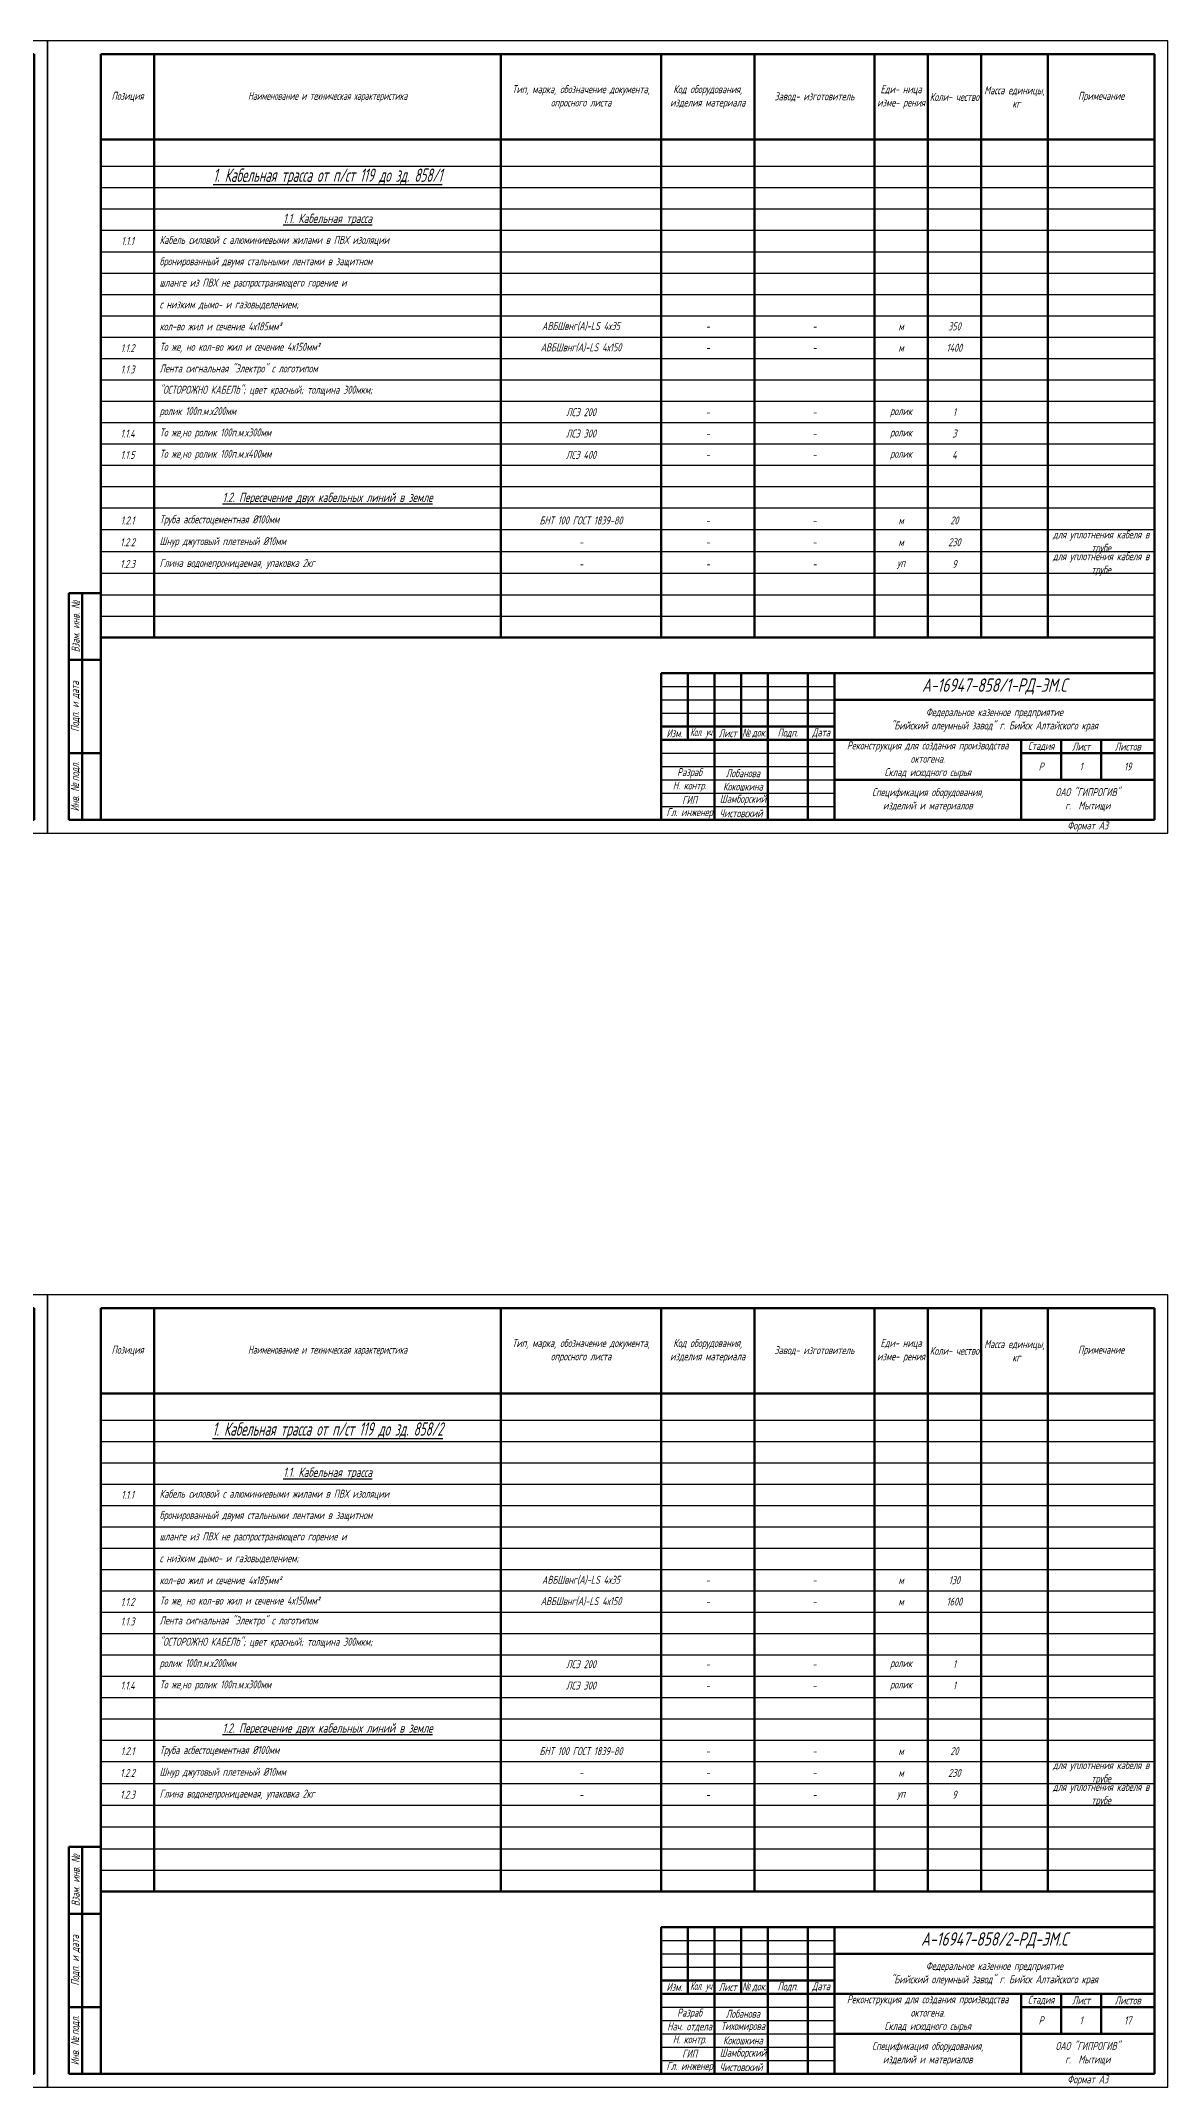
# Model space of a CAD drawing. Header units: millimetres. Extents: x -10490 to 5162, y -5053 to 76.
# Drawn here: x -2821 to -2401, y -814 to -47 of the extents above; entities that cross this region are included whole.
import ezdxf

# ---------------------------------------------------------------- set-up
doc = ezdxf.new("R2010")
doc.units = ezdxf.units.MM
for name, color, linetype, lineweight in [('Рамка толстая', 7, 'Continuous', 60), ('Рамка тонкая', 5, 'Continuous', 25), ('Спецификация', 9, 'Continuous', 25), ('Штампы', 252, 'Continuous', 25)]:
    doc.layers.add(name, color=color, linetype=linetype, lineweight=lineweight)
doc.styles.add('SIMPLEX', font='simplex.shx', dxfattribs={"width": 0.7, "oblique": 15})

# ---------------------------------------------------------------- blocks, each defined once
blk = doc.blocks.new('A$C64336E77')
at = {"layer": 'Рамка толстая'}
for p, q in [((20, 5), (20, 292)), ((20, 292), (415, 292)), ((415, 292), (415, 5)), ((20, 5), (415, 5))]:
    blk.add_line(p, q, dxfattribs=at)
at = {"layer": 'Рамка тонкая'}
for p, q in [((0, 297), (0, 0)), ((420, 297), (0, 297)), ((420, 0), (420, 297)), ((0, 0), (420, 0))]:
    blk.add_line(p, q, dxfattribs=at)

msp = doc.modelspace()

# ---------------------------------------------------------------- linework, layer by layer
at = {"layer": 'Спецификация', "lineweight": 60}
for p, q in [((-2798.04361, -52.14683), (-2403.04361, -52.14683)), ((-2798.04361, -52.14683), (-2798.04361, -270.8135)), ((-2778.04361, -52.14683), (-2778.04361, -270.8135)), ((-2648.04361, -52.14683), (-2648.04361, -270.8135)), ((-2588.04361, -52.14683), (-2588.04361, -270.8135)), ((-2553.04361, -52.14683), (-2553.04361, -270.8135)), ((-2508.04361, -52.14683), (-2508.04361, -270.8135)), ((-2488.04361, -52.14683), (-2488.04361, -270.8135)), ((-2468.04361, -52.14683), (-2468.04361, -270.8135)), ((-2443.04361, -52.14683), (-2443.04361, -270.8135)), ((-2403.04361, -52.14683), (-2403.04361, -270.8135)), ((-2798.04361, -84.14683), (-2403.04361, -84.14683)), ((-2798.04361, -270.8135), (-2403.04361, -270.8135)), ((-2798.04361, -522.14684), (-2403.04361, -522.14684)), ((-2798.04361, -522.14684), (-2798.04361, -740.81351)), ((-2778.04361, -522.14684), (-2778.04361, -740.81351)), ((-2648.04361, -522.14684), (-2648.04361, -740.81351)), ((-2588.04361, -522.14684), (-2588.04361, -740.81351)), ((-2553.04361, -522.14684), (-2553.04361, -740.81351)), ((-2508.04361, -522.14684), (-2508.04361, -740.81351)), ((-2488.04361, -522.14684), (-2488.04361, -740.81351)), ((-2468.04361, -522.14684), (-2468.04361, -740.81351)), ((-2443.04361, -522.14684), (-2443.04361, -740.81351)), ((-2403.04361, -522.14684), (-2403.04361, -740.81351)), ((-2798.04361, -554.14684), (-2403.04361, -554.14684)), ((-2798.04361, -740.81351), (-2403.04361, -740.81351))]:
    msp.add_line(p, q, dxfattribs=at)
at = {"layer": 'Спецификация', "color": 5}
for p, q in [((-2798.04361, -94.14683), (-2403.04361, -94.14683)), ((-2798.04361, -102.14683), (-2403.04361, -102.14683)), ((-2798.04361, -110.14683), (-2403.04361, -110.14683)), ((-2798.04361, -118.14683), (-2403.04361, -118.14683)), ((-2798.04361, -126.14683), (-2403.04361, -126.14683)), ((-2798.04361, -134.14683), (-2403.04361, -134.14683)), ((-2798.04361, -142.14683), (-2403.04361, -142.14683)), ((-2798.04361, -150.14683), (-2403.04361, -150.14683)), ((-2798.04361, -158.14683), (-2403.04361, -158.14683)), ((-2798.04361, -166.14683), (-2403.04361, -166.14683)), ((-2798.04361, -174.14683), (-2403.04361, -174.14683)), ((-2798.04361, -182.14683), (-2403.04361, -182.14683)), ((-2798.04361, -190.14683), (-2403.04361, -190.14683)), ((-2798.04361, -198.14683), (-2403.04361, -198.14683)), ((-2798.04361, -206.14683), (-2403.04361, -206.14683)), ((-2798.04361, -214.14683), (-2403.04361, -214.14683)), ((-2798.04361, -222.14683), (-2403.04361, -222.14683)), ((-2798.04361, -230.3135), (-2403.04361, -230.3135)), ((-2798.04361, -238.48017), (-2403.04361, -238.48017)), ((-2798.04361, -246.64683), (-2403.04361, -246.64683)), ((-2798.04361, -254.8135), (-2403.04361, -254.8135)), ((-2798.04361, -262.8135), (-2403.04361, -262.8135)), ((-2798.04361, -564.14684), (-2403.04361, -564.14684)), ((-2798.04361, -572.14684), (-2403.04361, -572.14684)), ((-2798.04361, -580.14684), (-2403.04361, -580.14684)), ((-2798.04361, -588.14684), (-2403.04361, -588.14684)), ((-2798.04361, -596.14684), (-2403.04361, -596.14684)), ((-2798.04361, -604.14684), (-2403.04361, -604.14684)), ((-2798.04361, -612.14684), (-2403.04361, -612.14684)), ((-2798.04361, -620.14684), (-2403.04361, -620.14684)), ((-2798.04361, -628.14684), (-2403.04361, -628.14684)), ((-2798.04361, -636.14684), (-2403.04361, -636.14684)), ((-2798.04361, -644.14684), (-2403.04361, -644.14684)), ((-2798.04361, -652.14684), (-2403.04361, -652.14684)), ((-2798.04361, -660.14684), (-2403.04361, -660.14684)), ((-2798.04361, -668.14684), (-2403.04361, -668.14684)), ((-2798.04361, -676.14684), (-2403.04361, -676.14684)), ((-2798.04361, -684.14684), (-2403.04361, -684.14684)), ((-2798.04361, -692.14684), (-2403.04361, -692.14684)), ((-2798.04361, -700.31351), (-2403.04361, -700.31351)), ((-2798.04361, -708.48017), (-2403.04361, -708.48017)), ((-2798.04361, -716.64684), (-2403.04361, -716.64684)), ((-2798.04361, -724.81351), (-2403.04361, -724.81351)), ((-2798.04361, -732.81351), (-2403.04361, -732.81351))]:
    msp.add_line(p, q, dxfattribs=at)
at = {"layer": 'Штампы', "lineweight": 60}
for p, q in [((-2810.04361, -339.14683), (-2810.04361, -254.14683)), ((-2810.04361, -254.14683), (-2798.04361, -254.14683)), ((-2805.04361, -339.14683), (-2805.04361, -254.14683)), ((-2798.04361, -339.14683), (-2798.04361, -254.14683)), ((-2810.04361, -279.14683), (-2798.04361, -279.14683)), ((-2588.04361, -284.14683), (-2403.04361, -284.14683)), ((-2588.04361, -284.14683), (-2588.04361, -339.14683)), ((-2578.04361, -284.14683), (-2578.04361, -309.14683)), ((-2568.04361, -284.14683), (-2568.04361, -339.14683)), ((-2558.04361, -284.14683), (-2558.04361, -309.14683)), ((-2548.04361, -284.14683), (-2548.04361, -339.14683)), ((-2533.04361, -284.14683), (-2533.04361, -339.14683)), ((-2523.04361, -284.14683), (-2523.04361, -339.14683)), ((-2523.04361, -294.14683), (-2403.04361, -294.14683)), ((-2588.04361, -304.14683), (-2523.04361, -304.14683)), ((-2810.04361, -314.14683), (-2798.04361, -314.14683)), ((-2588.04361, -309.14683), (-2403.04361, -309.14683)), ((-2453.04361, -309.14683), (-2453.04361, -339.14683)), ((-2453.04361, -314.14683), (-2403.04361, -314.14683)), ((-2438.04361, -309.14683), (-2438.04361, -324.14683)), ((-2423.04361, -309.14683), (-2423.04361, -324.14683)), ((-2523.04361, -324.14683), (-2403.04361, -324.14683)), ((-2810.04361, -339.14683), (-2798.04361, -339.14683)), ((-2810.04361, -809.14684), (-2810.04361, -724.14684)), ((-2810.04361, -724.14684), (-2798.04361, -724.14684)), ((-2805.04361, -809.14684), (-2805.04361, -724.14684)), ((-2798.04361, -809.14684), (-2798.04361, -724.14684)), ((-2810.04361, -749.14684), (-2798.04361, -749.14684)), ((-2588.04361, -754.14684), (-2403.04361, -754.14684)), ((-2588.04361, -754.14684), (-2588.04361, -809.14684)), ((-2578.04361, -754.14684), (-2578.04361, -779.14684)), ((-2568.04361, -754.14684), (-2568.04361, -809.14684)), ((-2558.04361, -754.14684), (-2558.04361, -779.14684)), ((-2548.04361, -754.14684), (-2548.04361, -809.14684)), ((-2533.04361, -754.14684), (-2533.04361, -809.14684)), ((-2523.04361, -754.14684), (-2523.04361, -809.14684)), ((-2523.04361, -764.14684), (-2403.04361, -764.14684)), ((-2588.04361, -774.14684), (-2523.04361, -774.14684)), ((-2588.04361, -779.14684), (-2403.04361, -779.14684)), ((-2453.04361, -779.14684), (-2453.04361, -809.14684)), ((-2438.04361, -779.14684), (-2438.04361, -794.14684)), ((-2423.04361, -779.14684), (-2423.04361, -794.14684)), ((-2810.04361, -784.14684), (-2798.04361, -784.14684)), ((-2453.04361, -784.14684), (-2403.04361, -784.14684)), ((-2523.04361, -794.14684), (-2403.04361, -794.14684)), ((-2810.04361, -809.14684), (-2798.04361, -809.14684))]:
    msp.add_line(p, q, dxfattribs=at)
at = {"layer": 'Штампы', "color": 5, "lineweight": 25}
for p, q in [((-2588.04361, -289.14683), (-2523.04361, -289.14683)), ((-2588.04361, -294.14683), (-2523.04361, -294.14683)), ((-2588.04361, -299.14683), (-2523.04361, -299.14683)), ((-2588.04361, -314.14683), (-2523.04361, -314.14683)), ((-2588.04361, -319.14683), (-2523.04361, -319.14683)), ((-2588.04361, -324.14683), (-2523.04361, -324.14683)), ((-2588.04361, -329.14683), (-2523.04361, -329.14683)), ((-2588.04361, -334.14683), (-2523.04361, -334.14683)), ((-2588.04361, -759.14684), (-2523.04361, -759.14684)), ((-2588.04361, -764.14684), (-2523.04361, -764.14684)), ((-2588.04361, -769.14684), (-2523.04361, -769.14684)), ((-2588.04361, -784.14684), (-2523.04361, -784.14684)), ((-2588.04361, -789.14684), (-2523.04361, -789.14684)), ((-2588.04361, -794.14684), (-2523.04361, -794.14684)), ((-2588.04361, -799.14684), (-2523.04361, -799.14684)), ((-2588.04361, -804.14684), (-2523.04361, -804.14684))]:
    msp.add_line(p, q, dxfattribs=at)

# ---------------------------------------------------------------- block references
for p in [(-3238.0436, -344.14683), (-2818.0436, -344.14683), (-3238.0436, -814.14683), (-2818.0436, -814.14683)]:
    msp.add_blockref('A$C64336E77', p)

# ---------------------------------------------------------------- texts
at = {"layer": 'Спецификация', "color": 2, "style": 'SIMPLEX'}
for s, insert, char_height, width, attachment_point in [('{\\C2;Позиция}', (-2788.04361, -68.14683), 3, 20, 5), ('{\\Fgost|c204;\\Q15;\\C2;Наименование и техническая характеристика}', (-2713.04361, -68.14683), 3, 130, 5), ('{\\C2;Тип, марка, обозначение документа, опросного листа}', (-2618.04361, -68.14683), 3, 60, 5), ('{\\C2;Код оборудования, изделия материала}', (-2570.54361, -68.14683), 3, 35, 5), ('{\\C2;Завод- изготовитель}', (-2530.54361, -68.14683), 3, 45, 5), ('{\\C2;Еди- ница изме- рения}', (-2498.04361, -68.14683), 3, 20, 5), ('{\\C2;Коли- чество}', (-2478.04361, -68.14683), 3, 20, 5), ('{\\C2;Масса единицы,  кг}', (-2455.54361, -68.14683), 3, 25, 5), ('{\\C2;Примечание}', (-2423.04361, -68.14683), 3, 40, 5), ('{\\W0.58;\\L1. Кабельная трасса от п/ст 119 до зд. 858/1}', (-2713.04361, -98.14683), 5, 126, 5), ('{\\L1.1. Кабельная трасса}', (-2713.04361, -114.14683), 3.5, 126, 5), ('1.1.1', (-2788.04361, -122.14683), 3, 20, 5), ('Кабель силовой с алюминиевыми жилами в ПВХ изоляции ', (-2776.04361, -122.14683), 3, 126, 4), ('бронированный двумя стальными лентами в защитном', (-2776.04361, -130.14683), 3, 126, 4), ('шланге из ПВХ не распространяющего горение и', (-2776.04361, -138.14683), 3, 126, 4), ('с низким дымо- и газовыделением; ', (-2776.04361, -146.14683), 3, 126, 4), ('кол-во жил и сечение 4х185мм²', (-2776.04361, -154.14683), 3, 126, 4), ('АВБШвнг(А)-LS 4х35', (-2618.04361, -154.14683), 3, 60, 5), ('350', (-2478.04361, -154.14683), 3, 20, 5), ('1.1.2', (-2788.04361, -162.3135), 3, 20, 5), ('То же, но кол-во жил и сечение 4х150мм²', (-2776.04361, -162.14683), 3, 126, 4), ('АВБШвнг(А)-LS 4х150', (-2618.04361, -162.14683), 3, 60, 5), ('-', (-2570.54361, -154.14683), 3, 35, 5), ('-', (-2530.54361, -154.14683), 3, 45, 5), ('м', (-2498.04361, -154.14683), 3, 20, 5), ('1400', (-2478.04361, -162.14683), 3, 20, 5), ('Лента сигнальная "Электро" с логотипом', (-2776.04361, -170.3135), 3, 126, 4), ('-', (-2570.54361, -162.14683), 3, 35, 5), ('-', (-2530.54361, -162.14683), 3, 45, 5), ('м', (-2498.04361, -162.14683), 3, 20, 5), ('1.1.3', (-2788.04361, -170.3135), 3, 20, 5), ('"ОСТОРОЖНО КАБЕЛЬ"; цвет красный; толщина 300мкм; ', (-2776.04361, -178.3135), 3, 126, 4), ('ролик 100п.м.х200мм', (-2776.04361, -186.3135), 3, 126, 4), ('ЛСЭ 200', (-2618.04361, -186.3135), 3, 60, 5), ('-', (-2570.54361, -186.3135), 3, 35, 5), ('-', (-2530.54361, -186.3135), 3, 45, 5), ('ролик', (-2498.04361, -186.3135), 3, 20, 5), ('1', (-2478.04361, -186.3135), 3, 20, 5), ('1.1.4', (-2788.04361, -194.3135), 3, 20, 5), ('То же,но ролик 100п.м.х300мм', (-2776.04361, -194.3135), 3, 126, 4), ('ЛСЭ 300', (-2618.04361, -194.3135), 3, 60, 5), ('-', (-2570.54361, -194.3135), 3, 35, 5), ('-', (-2530.54361, -194.3135), 3, 45, 5), ('ролик', (-2498.04361, -194.3135), 3, 20, 5), ('3', (-2478.04361, -194.3135), 3, 20, 5), ('1.1.5', (-2788.04361, -202.3135), 3, 20, 5), ('То же,но ролик 100п.м.х400мм', (-2776.04361, -202.3135), 3, 126, 4), ('ЛСЭ 400', (-2618.04361, -202.3135), 3, 60, 5), ('-', (-2570.54361, -202.3135), 3, 35, 5), ('-', (-2530.54361, -202.3135), 3, 45, 5), ('ролик', (-2498.04361, -202.3135), 3, 20, 5), ('4', (-2478.04361, -202.3135), 3, 20, 5), ('{\\L1.2. Пересечение двух кабельных линий в земле}', (-2713.04361, -218.73017), 3.5, 126, 5), ('1.2.1', (-2788.04361, -226.89683), 3, 20, 5), ('Труба асбестоцементная %%C100мм', (-2776.04361, -226.89683), 3, 126, 4), ('БНТ 100 ГОСТ 1839-80', (-2618.04361, -226.89683), 3, 60, 5), ('-', (-2570.54361, -226.89683), 3, 35, 5), ('-', (-2530.54361, -226.89683), 3, 45, 5), ('м', (-2498.04361, -226.89683), 3, 20, 5), ('20', (-2478.04361, -226.89683), 3, 20, 5), ('1.2.2', (-2788.04361, -235.0635), 3, 20, 5), ('Шнур джутовый плетеный %%C10мм', (-2776.04361, -235.0635), 3, 126, 4), ('-', (-2618.04361, -235.0635), 3, 60, 5), ('-', (-2570.54361, -235.0635), 3, 35, 5), ('-', (-2530.54361, -235.0635), 3, 45, 5), ('м', (-2498.04361, -235.0635), 3, 20, 5), ('230', (-2478.04361, -235.0635), 3, 20, 5), ('для уплотнения кабеля в трубе', (-2423.04361, -235.0635), 3, 40, 5), ('1.2.3', (-2788.04361, -243.23017), 3, 20, 5), ('Глина водонепроницаемая, упаковка 2кг', (-2776.04361, -243.23017), 3, 126, 4), ('-', (-2618.04361, -243.23017), 3, 60, 5), ('-', (-2570.54361, -243.23017), 3, 35, 5), ('-', (-2530.54361, -243.23017), 3, 45, 5), ('уп', (-2498.04361, -243.23017), 3, 20, 5), ('9', (-2478.04361, -243.23017), 3, 20, 5), ('для уплотнения кабеля в трубе', (-2423.04361, -243.23017), 3, 40, 5), ('{\\C2;Позиция}', (-2788.04361, -538.14684), 3, 20, 5), ('{\\Fgost|c204;\\Q15;\\C2;Наименование и техническая характеристика}', (-2713.04361, -538.14684), 3, 130, 5), ('{\\C2;Тип, марка, обозначение документа, опросного листа}', (-2618.04361, -538.14684), 3, 60, 5), ('{\\C2;Код оборудования, изделия материала}', (-2570.54361, -538.14684), 3, 35, 5), ('{\\C2;Завод- изготовитель}', (-2530.54361, -538.14684), 3, 45, 5), ('{\\C2;Еди- ница изме- рения}', (-2498.04361, -538.14684), 3, 20, 5), ('{\\C2;Коли- чество}', (-2478.04361, -538.14684), 3, 20, 5), ('{\\C2;Масса единицы,  кг}', (-2455.54361, -538.14684), 3, 25, 5), ('{\\C2;Примечание}', (-2423.04361, -538.14684), 3, 40, 5), ('{\\W0.58;\\L1. Кабельная трасса от п/ст 119 до зд. 858/2}', (-2713.04361, -568.14684), 5, 126, 5), ('{\\L1.1. Кабельная трасса}', (-2713.04361, -584.14684), 3.5, 126, 5), ('Кабель силовой с алюминиевыми жилами в ПВХ изоляции ', (-2776.04361, -592.14684), 3, 126, 4), ('1.1.1', (-2788.04361, -592.14684), 3, 20, 5), ('бронированный двумя стальными лентами в защитном', (-2776.04361, -600.14684), 3, 126, 4), ('шланге из ПВХ не распространяющего горение и', (-2776.04361, -608.14684), 3, 126, 4), ('с низким дымо- и газовыделением; ', (-2776.04361, -616.14684), 3, 126, 4), ('кол-во жил и сечение 4х185мм²', (-2776.04361, -624.14684), 3, 126, 4), ('АВБШвнг(А)-LS 4х35', (-2618.04361, -624.14684), 3, 60, 5), ('-', (-2570.54361, -624.14684), 3, 35, 5), ('-', (-2530.54361, -624.14684), 3, 45, 5), ('м', (-2498.04361, -624.14684), 3, 20, 5), ('130', (-2478.04361, -624.14684), 3, 20, 5), ('1.1.2', (-2788.04361, -632.31351), 3, 20, 5), ('То же, но кол-во жил и сечение 4х150мм²', (-2776.04361, -632.14684), 3, 126, 4), ('АВБШвнг(А)-LS 4х150', (-2618.04361, -632.14684), 3, 60, 5), ('-', (-2570.54361, -632.14684), 3, 35, 5), ('-', (-2530.54361, -632.14684), 3, 45, 5), ('м', (-2498.04361, -632.14684), 3, 20, 5), ('1600', (-2478.04361, -632.14684), 3, 20, 5), ('1.1.3', (-2788.04361, -639.6301), 3, 20, 5), ('Лента сигнальная "Электро" с логотипом', (-2776.04361, -639.6301), 3, 126, 4), ('"ОСТОРОЖНО КАБЕЛЬ"; цвет красный; толщина 300мкм; ', (-2776.04361, -647.6301), 3, 126, 4), ('ролик 100п.м.х200мм', (-2776.04361, -655.6301), 3, 126, 4), ('ЛСЭ 200', (-2618.04361, -655.6301), 3, 60, 5), ('-', (-2570.54361, -655.6301), 3, 35, 5), ('-', (-2530.54361, -655.6301), 3, 45, 5), ('ролик', (-2498.04361, -655.6301), 3, 20, 5), ('1', (-2478.04361, -655.6301), 3, 20, 5), ('1.1.4', (-2788.04361, -663.6301), 3, 20, 5), ('То же,но ролик 100п.м.х300мм', (-2776.04361, -663.6301), 3, 126, 4), ('ЛСЭ 300', (-2618.04361, -663.6301), 3, 60, 5), ('-', (-2570.54361, -663.6301), 3, 35, 5), ('-', (-2530.54361, -663.6301), 3, 45, 5), ('ролик', (-2498.04361, -663.6301), 3, 20, 5), ('1', (-2478.04361, -663.6301), 3, 20, 5), ('{\\L1.2. Пересечение двух кабельных линий в земле}', (-2713.04361, -680.04677), 3.5, 126, 5), ('1.2.1', (-2788.04361, -688.21344), 3, 20, 5), ('Труба асбестоцементная %%C100мм', (-2776.04361, -688.21344), 3, 126, 4), ('БНТ 100 ГОСТ 1839-80', (-2618.04361, -688.21344), 3, 60, 5), ('-', (-2570.54361, -688.21344), 3, 35, 5), ('-', (-2530.54361, -688.21344), 3, 45, 5), ('м', (-2498.04361, -688.21344), 3, 20, 5), ('20', (-2478.04361, -688.21344), 3, 20, 5), ('1.2.2', (-2788.04361, -696.3801), 3, 20, 5), ('Шнур джутовый плетеный %%C10мм', (-2776.04361, -696.3801), 3, 126, 4), ('-', (-2618.04361, -696.3801), 3, 60, 5), ('-', (-2570.54361, -696.3801), 3, 35, 5), ('-', (-2530.54361, -696.3801), 3, 45, 5), ('м', (-2498.04361, -696.3801), 3, 20, 5), ('230', (-2478.04361, -696.3801), 3, 20, 5), ('для уплотнения кабеля в трубе', (-2423.04361, -696.3801), 3, 40, 5), ('1.2.3', (-2788.04361, -704.54677), 3, 20, 5), ('Глина водонепроницаемая, упаковка 2кг', (-2776.04361, -704.54677), 3, 126, 4), ('-', (-2618.04361, -704.54677), 3, 60, 5), ('-', (-2570.54361, -704.54677), 3, 35, 5), ('-', (-2530.54361, -704.54677), 3, 45, 5), ('уп', (-2498.04361, -704.54677), 3, 20, 5), ('9', (-2478.04361, -704.54677), 3, 20, 5), ('для уплотнения кабеля в трубе', (-2423.04361, -704.54677), 3, 40, 5)]:
    msp.add_mtext(s, dxfattribs=dict(at, insert=insert, char_height=char_height, width=width, attachment_point=attachment_point))
at = {"layer": 'Штампы', "color": 2, "char_height": 3, "attachment_point": 5, "rotation": 90, "style": 'SIMPLEX'}
for s, insert, width in [('Взам. инв. {\\fArial|b0|i0|c204|p34;№}', (-2807.54361, -266.64683), 25), ('Подп. и дата', (-2807.54361, -296.64683), 35), ('Инв. {\\fArial|b0|i0|c204|p34;№ }подл.', (-2807.54361, -326.64683), 25), ('Взам. инв. {\\fArial|b0|i0|c204|p34;№}', (-2807.54361, -736.64684), 25), ('Подп. и дата', (-2807.54361, -766.64684), 35), ('Инв. {\\fArial|b0|i0|c204|p34;№ }подл.', (-2807.54361, -796.64684), 25)]:
    msp.add_mtext(s, dxfattribs=dict(at, insert=insert, width=width))
at = {"layer": 'Штампы', "color": 2, "attachment_point": 5, "style": 'SIMPLEX'}
for s, insert, char_height, width in [('А-16947-858/1-РД-ЭМ.С', (-2463.04361, -289.14683), 5, 120), ('Федеральное казенное предприятие\\P"Бийский олеумный завод" г. Бийск Алтайского края', (-2463.04361, -301.64683), 3, 120), ('Изм.', (-2583.04361, -306.64683), 3, 10), ('{\\W0.5;Кол. уч}', (-2573.04361, -306.64683), 3, 10), ('{\\W0.7;Лист}', (-2563.04361, -306.64683), 3, 10), ('{\\fArial|b0|i0|c204|p34;\\W0.6;№ \\Fsimplex|c204;док.}', (-2553.04361, -306.64683), 3, 10), ('Подп.', (-2540.54361, -306.64683), 3, 15), ('{\\W0.7;Дата}', (-2528.04361, -306.64683), 3, 10), ('Реконструкция для создания производства октогена. \\PСклад исходного сырья', (-2488.04361, -316.64683), 3, 70), ('{\\W0.7;Стадия}', (-2445.54361, -311.64683), 3, 15), ('Лист', (-2430.54361, -311.64683), 3, 15), ('Листов', (-2413.04361, -311.64683), 3, 20), (' Разраб', (-2578.04361, -321.64683), 3, 20), (' Лобанова', (-2558.04361, -321.64683), 3, 20), ('Р', (-2445.54361, -319.14683), 3, 15), ('1', (-2430.54361, -319.14683), 3, 15), ('19', (-2413.04361, -319.14683), 3, 20), (' Н. контр.', (-2578.04361, -326.64683), 3, 20), ('{\\W0.6; Шамборский}', (-2558.04361, -331.64683), 3, 20), (' Кокошкина', (-2558.04361, -326.64683), 3, 20), ('Спецификация оборудования, \\Pизделий и материалов', (-2488.04361, -331.64683), 3, 70), ('ОАО "ГИПРОГИВ"\\Pг.  Мытищи', (-2428.04361, -331.64683), 3, 50), ('{\\W0.6; Гл. инженер}', (-2578.04361, -336.64683), 3, 20), (' ГИП', (-2578.04361, -331.64683), 3, 20), ('{\\W0.6;Чистовский}', (-2558.04361, -336.64683), 3, 20), ('Формат А3', (-2428.04361, -341.64683), 3, 50), ('А-16947-858/2-РД-ЭМ.С', (-2463.04361, -759.14684), 5, 120), ('Федеральное казенное предприятие\\P"Бийский олеумный завод" г. Бийск Алтайского края', (-2463.04361, -771.64684), 3, 120), ('Изм.', (-2583.04361, -776.64684), 3, 10), ('{\\W0.5;Кол. уч}', (-2573.04361, -776.64684), 3, 10), ('{\\W0.7;Лист}', (-2563.04361, -776.64684), 3, 10), ('{\\fArial|b0|i0|c204|p34;\\W0.6;№ \\Fsimplex|c204;док.}', (-2553.04361, -776.64684), 3, 10), ('Подп.', (-2540.54361, -776.64684), 3, 15), ('{\\W0.7;Дата}', (-2528.04361, -776.64684), 3, 10), ('Реконструкция для создания производства октогена. \\PСклад исходного сырья', (-2488.04361, -786.64684), 3, 70), ('{\\W0.7;Стадия}', (-2445.54361, -781.64684), 3, 15), ('Лист', (-2430.54361, -781.64684), 3, 15), ('Листов', (-2413.04361, -781.64684), 3, 20), ('{\\W0.6; Нач. отдела}', (-2578.04361, -791.64684), 3, 20), (' Разраб', (-2578.04361, -786.64684), 3, 20), ('{\\W0.65; Тихомирова}', (-2558.04361, -791.64684), 3, 20), (' Лобанова', (-2558.04361, -786.64684), 3, 20), ('Р', (-2445.54361, -789.14684), 3, 15), ('1', (-2430.54361, -789.14684), 3, 15), ('17', (-2413.04361, -789.14684), 3, 20), (' Н. контр.', (-2578.04361, -796.64684), 3, 20), (' Кокошкина', (-2558.04361, -796.64684), 3, 20), ('Спецификация оборудования, \\Pизделий и материалов', (-2488.04361, -801.64684), 3, 70), ('ОАО "ГИПРОГИВ"\\Pг.  Мытищи', (-2428.04361, -801.64684), 3, 50), ('{\\W0.6; Гл. инженер}', (-2578.04361, -806.64684), 3, 20), (' ГИП', (-2578.04361, -801.64684), 3, 20), ('{\\W0.6; Шамборский}', (-2558.04361, -801.64684), 3, 20), ('{\\W0.6;Чистовский}', (-2558.04361, -806.64684), 3, 20), ('Формат А3', (-2428.04361, -811.64684), 3, 50)]:
    msp.add_mtext(s, dxfattribs=dict(at, insert=insert, char_height=char_height, width=width))

doc.saveas('drawing.dxf')
